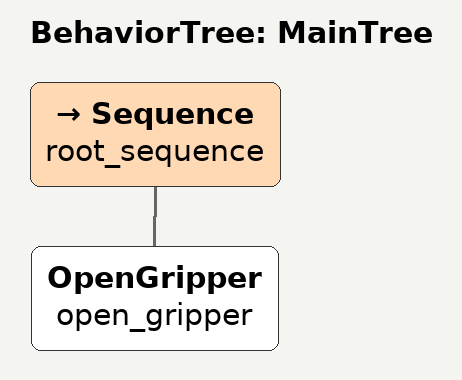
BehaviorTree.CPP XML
<root main_tree_to_execute = "MainTree" >
    <BehaviorTree ID="MainTree">
       <Sequence name="root_sequence">
           <OpenGripper    name="open_gripper"/>
       </Sequence>
    </BehaviorTree>
</root>
